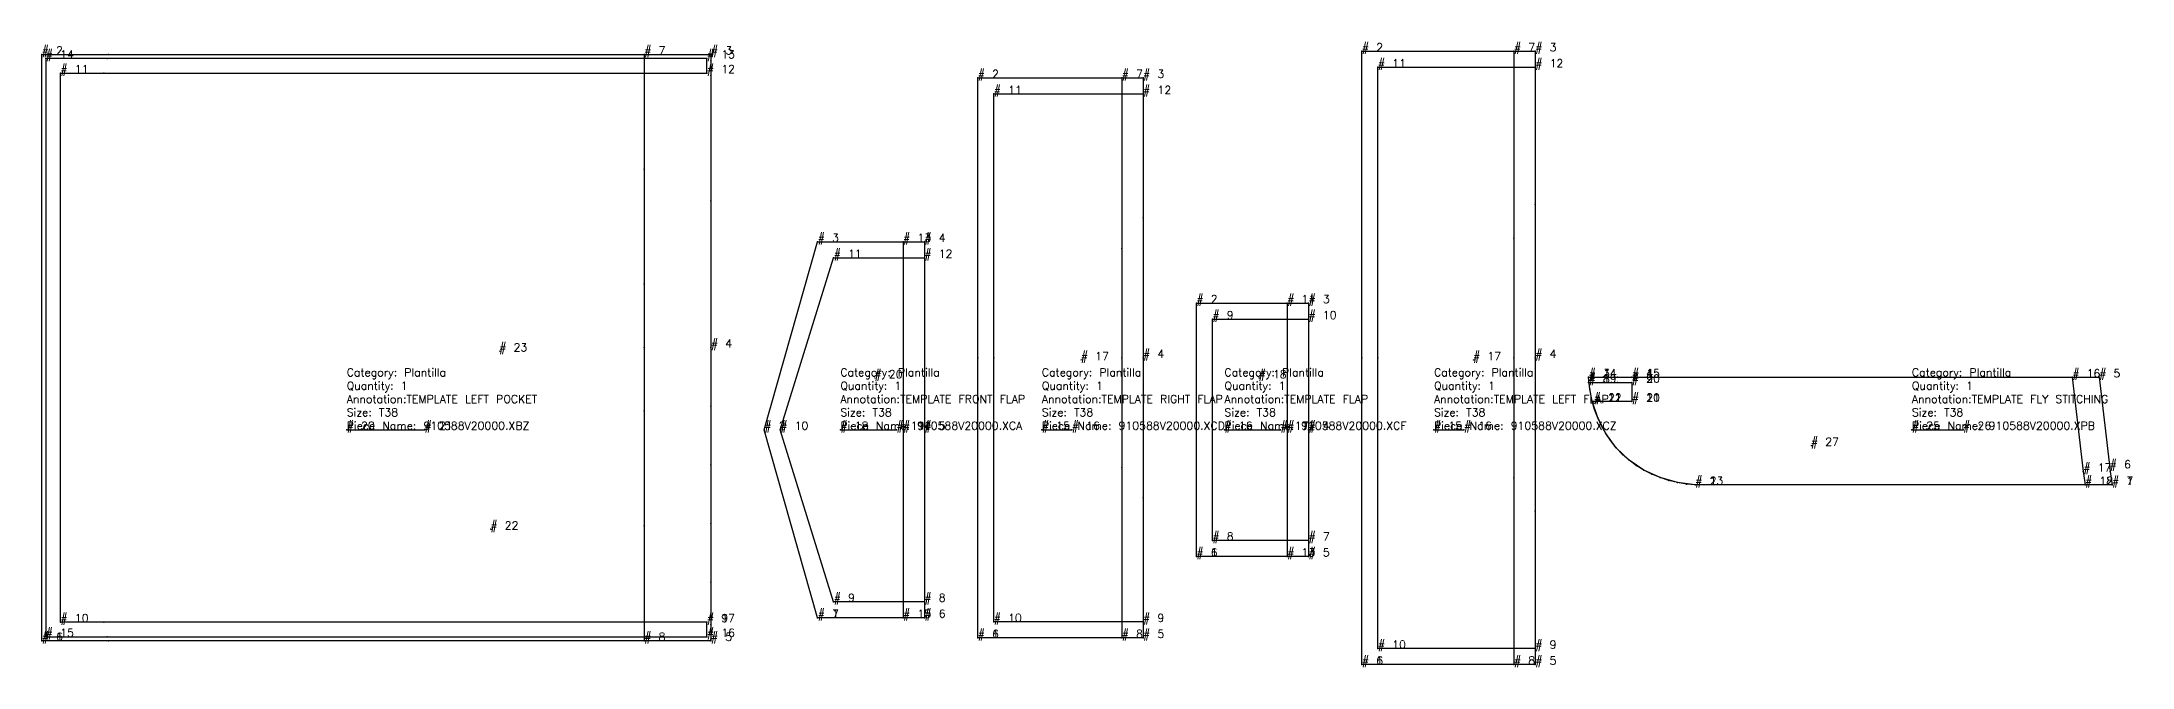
# Model space of a CAD drawing. Extents: x 0 to 8999, y -441 to 372.
# Drawn here: x 8215 to 8999, y -89 to 145 of the extents above; entities that cross this region are included whole.
import ezdxf

# ---------------------------------------------------------------- set-up
doc = ezdxf.new("R2010")
doc.units = 0
for name, color, linetype in [('1', 7, 'CONTINUOUS'), ('14', 7, 'CONTINUOUS'), ('15', 7, 'CONTINUOUS'), ('2', 1, 'CONTINUOUS'), ('3', 2, 'CONTINUOUS'), ('4', 3, 'CONTINUOUS'), ('7', 5, 'CONTINUOUS'), ('8', 4, 'CONTINUOUS')]:
    doc.layers.add(name, color=color, linetype=linetype)
doc.styles.get("Standard").update_dxf_attribs({"font": 'txt', "bigfont": '   '})

# ---------------------------------------------------------------- blocks, each defined once
blk = doc.blocks.new('910588V20000XBZ')
at = {"layer": '1'}
blk.add_lwpolyline([(-114.292, -79.17), (-114.292, 140.774), (-89.312, 140.774), (136.538, 140.774), (136.538, 85.788), (136.538, 30.802), (136.538, 8.807), (136.538, -13.187), (136.538, -35.181), (136.538, -57.176), (136.538, -79.17), (-89.312, -79.17), (-114.292, -79.17)], close=True, dxfattribs=at)
at = {"layer": '2'}
for p in [(-114.292, 140.774), (-112.792, 139.274), (-107.292, 133.774), (111.538, 140.774), (135.038, 139.274), (135.038, 133.774), (136.538, 140.774), (136.538, 30.802), (0, 0), (29.188, 0), (-112.792, -77.67), (-107.292, -72.17), (135.038, -72.17), (135.038, -72.17), (135.038, -77.67), (-114.292, -79.17), (-114.292, -79.17), (111.538, -79.17), (136.538, -79.17)]:
    blk.add_point(p, dxfattribs=at)
at = {"layer": '3'}
for p in [(-91.039, 133.774), (-89.79, 139.274), (-89.312, 140.774), (111.538, 97.66), (136.538, 85.788), (111.538, 54.546), (111.538, 30.802), (136.538, 8.807), (111.538, 7.057), (136.538, -13.187), (111.538, -36.057), (136.538, -35.181), (136.538, -57.176), (-91.039, -72.17), (-89.79, -77.67), (-89.312, -79.17)]:
    blk.add_point(p, dxfattribs=at)
at = {"layer": '7'}
blk.add_line((0, 0), (29.188, 0), dxfattribs=at)
at = {"layer": '8'}
blk.add_lwpolyline([(135.038, -72.17), (-91.039, -72.17), (-107.292, -72.17), (-107.292, 133.774), (-91.039, 133.774), (135.038, 133.774), (135.038, 139.274), (-89.79, 139.274), (-112.792, 139.274), (-112.792, -77.67), (-89.79, -77.67), (135.038, -77.67), (135.038, -72.17)], close=True, dxfattribs=at)
blk.add_lwpolyline([(111.538, 140.774), (111.538, 97.66), (111.538, 54.546), (111.538, 30.802), (111.538, 7.057), (111.538, -36.057), (111.538, -79.17)], dxfattribs=at)
at = {"layer": '1'}
for s, p in [('# 2', (-114.292, 140.774)), ('# 3', (136.538, 140.774)), ('# 4', (136.538, 30.802)), ('Category: Plantilla', (0, 20)), ('Quantity: 1', (0, 15)), ('Annotation:TEMPLATE LEFT POCKET', (0, 10)), ('Size: T38', (0, 5)), ('Piece Name: 910588V20000.XBZ', (0, 0)), ('# 1', (-114.292, -79.17)), ('# 6', (-114.292, -79.17)), ('# 5', (136.538, -79.17))]:
    blk.add_text(s, height=3, dxfattribs=at).set_placement(p)
at = {"layer": '15'}
for s, height, p in [('# 23', 3, (57.171, 29.38)), ('Template', 0.125, (57.171, 29.38)), ('Pocket', 0.167, (53.874, -37.41)), ('# 22', 3, (53.874, -37.41))]:
    blk.add_text(s, height=height, dxfattribs=at).set_placement(p)
at = {"layer": '7'}
for s, p in [('# 20', (0, 0)), ('# 21', (29.188, 0))]:
    blk.add_text(s, height=3, dxfattribs=at).set_placement(p)
at = {"layer": '8'}
for s, p in [('# 14', (-112.792, 139.274)), ('# 7', (111.538, 140.774)), ('# 13', (135.038, 139.274)), ('# 11', (-107.292, 133.774)), ('# 12', (135.038, 133.774)), ('# 10', (-107.292, -72.17)), ('# 9', (135.038, -72.17)), ('# 17', (135.038, -72.17)), ('# 15', (-112.792, -77.67)), ('# 8', (111.538, -79.17)), ('# 16', (135.038, -77.67))]:
    blk.add_text(s, height=3, dxfattribs=at).set_placement(p)
blk = doc.blocks.new('910588V20000XCA')
at = {"layer": '1'}
blk.add_lwpolyline([(-8.5, -70.5), (-28.5, 0), (-8.5, 70.5), (31.5, 70.5), (31.5, 0), (31.5, -70.5), (-8.5, -70.5)], close=True, dxfattribs=at)
at = {"layer": '2'}
for p in [(-8.5, 70.5), (-2.5, 64.5), (23.5, 70.5), (31.5, 70.5), (31.5, 64.5), (-28.5, 0), (-22.5, 0), (0, 0), (21, 0), (23.5, 0), (31.5, 0), (-8.5, -70.5), (-8.5, -70.5), (-2.5, -64.5), (23.5, -70.5), (31.5, -64.5), (31.5, -70.5)]:
    blk.add_point(p, dxfattribs=at)
at = {"layer": '7'}
blk.add_line((0, 0), (21, 0), dxfattribs=at)
at = {"layer": '8'}
for points in [[(31.5, -64.5), (-2.5, -64.5), (-22.5, 0), (-2.5, 64.5), (31.5, 64.5)], [(23.5, 70.5), (23.5, 0), (23.5, -70.5)]]:
    blk.add_lwpolyline(points, dxfattribs=at)
at = {"layer": '1'}
for s, p in [('# 3', (-8.5, 70.5)), ('# 4', (31.5, 70.5)), ('Category: Plantilla', (0, 20)), ('Quantity: 1', (0, 15)), ('Annotation:TEMPLATE FRONT FLAP', (0, 10)), ('Size: T38', (0, 5)), ('# 2', (-28.5, 0)), ('Piece Name: 910588V20000.XCA', (0, 0)), ('# 5', (31.5, 0)), ('# 1', (-8.5, -70.5)), ('# 7', (-8.5, -70.5)), ('# 6', (31.5, -70.5))]:
    blk.add_text(s, height=3, dxfattribs=at).set_placement(p)
at = {"layer": '15'}
for s, height in [('Template', 0.125), ('# 20', 3)]:
    blk.add_text(s, height=height, dxfattribs=at).set_placement((12.795, 19.314))
at = {"layer": '7'}
for s, p in [('# 18', (0, 0)), ('# 19', (21, 0))]:
    blk.add_text(s, height=3, dxfattribs=at).set_placement(p)
at = {"layer": '8'}
for s, p in [('# 13', (23.5, 70.5)), ('# 11', (-2.5, 64.5)), ('# 12', (31.5, 64.5)), ('# 10', (-22.5, 0)), ('# 14', (23.5, 0)), ('# 9', (-2.5, -64.5)), ('# 8', (31.5, -64.5)), ('# 15', (23.5, -70.5))]:
    blk.add_text(s, height=3, dxfattribs=at).set_placement(p)
blk = doc.blocks.new('910588V20000XCD')
at = {"layer": '1'}
blk.add_lwpolyline([(-24.035, -78.082), (-24.035, 26.918), (-24.035, 131.918), (37.965, 131.918), (37.965, 79.418), (37.965, 26.918), (37.965, -25.582), (37.965, -78.082), (-24.035, -78.082)], close=True, dxfattribs=at)
at = {"layer": '2'}
for p in [(-24.035, 131.918), (-18.035, 125.918), (29.965, 131.918), (37.965, 131.918), (37.965, 125.918), (37.965, 26.918), (0, 0), (11.217, 0), (-24.035, -78.082), (-24.035, -78.082), (-18.035, -72.082), (29.965, -78.082), (37.965, -72.082), (37.965, -78.082)]:
    blk.add_point(p, dxfattribs=at)
at = {"layer": '3'}
for p in [(37.965, 79.418), (29.965, 67.954), (-24.035, 26.918), (-18.035, 26.918), (29.965, 26.918), (29.965, -14.116), (37.965, -25.582)]:
    blk.add_point(p, dxfattribs=at)
at = {"layer": '7'}
blk.add_line((0, 0), (11.217, 0), dxfattribs=at)
at = {"layer": '8'}
for points in [[(37.965, -72.082), (-18.035, -72.082), (-18.035, 26.918), (-18.035, 125.918), (37.965, 125.918)], [(29.965, 131.918), (29.965, 67.954), (29.965, 26.918), (29.965, -14.116), (29.965, -78.082)]]:
    blk.add_lwpolyline(points, dxfattribs=at)
at = {"layer": '1'}
for s, p in [('# 2', (-24.035, 131.918)), ('# 3', (37.965, 131.918)), ('# 4', (37.965, 26.918)), ('Category: Plantilla', (0, 20)), ('Quantity: 1', (0, 15)), ('Annotation:TEMPLATE RIGHT FLAP', (0, 10)), ('Size: T38', (0, 5)), ('Piece Name: 910588V20000.XCD', (0, 0)), ('# 1', (-24.035, -78.082)), ('# 6', (-24.035, -78.082)), ('# 5', (37.965, -78.082))]:
    blk.add_text(s, height=3, dxfattribs=at).set_placement(p)
at = {"layer": '15'}
for s, height in [('Template', 0.125), ('# 17', 3)]:
    blk.add_text(s, height=height, dxfattribs=at).set_placement((14.619, 26.139))
at = {"layer": '7'}
for s, p in [('# 15', (0, 0)), ('# 16', (11.217, 0))]:
    blk.add_text(s, height=3, dxfattribs=at).set_placement(p)
at = {"layer": '8'}
for s, p in [('# 7', (29.965, 131.918)), ('# 11', (-18.035, 125.918)), ('# 12', (37.965, 125.918)), ('# 10', (-18.035, -72.082)), ('# 9', (37.965, -72.082)), ('# 8', (29.965, -78.082))]:
    blk.add_text(s, height=3, dxfattribs=at).set_placement(p)
blk = doc.blocks.new('910588V20000XCF')
at = {"layer": '1'}
blk.add_lwpolyline([(-10.5, -47.5), (-10.5, 47.5), (31.5, 47.5), (31.5, 0), (31.5, -47.5), (-10.5, -47.5)], close=True, dxfattribs=at)
at = {"layer": '2'}
for p in [(-10.5, 47.5), (23.5, 47.5), (31.5, 47.5), (-4.5, 41.5), (31.5, 41.5), (0, 0), (21, 0), (23.5, 0), (31.5, 0), (-4.5, -41.5), (31.5, -41.5), (-10.5, -47.5), (-10.5, -47.5), (23.5, -47.5), (31.5, -47.5)]:
    blk.add_point(p, dxfattribs=at)
at = {"layer": '7'}
blk.add_line((0, 0), (21, 0), dxfattribs=at)
at = {"layer": '8'}
for points in [[(23.5, 47.5), (23.5, 0), (23.5, -47.5)], [(31.5, -41.5), (-4.5, -41.5), (-4.5, 41.5), (31.5, 41.5)]]:
    blk.add_lwpolyline(points, dxfattribs=at)
at = {"layer": '1'}
for s, p in [('# 2', (-10.5, 47.5)), ('# 3', (31.5, 47.5)), ('Category: Plantilla', (0, 20)), ('Quantity: 1', (0, 15)), ('Annotation:TEMPLATE FLAP', (0, 10)), ('Size: T38', (0, 5)), ('Piece Name: 910588V20000.XCF', (0, 0)), ('# 4', (31.5, 0)), ('# 1', (-10.5, -47.5)), ('# 6', (-10.5, -47.5)), ('# 5', (31.5, -47.5))]:
    blk.add_text(s, height=3, dxfattribs=at).set_placement(p)
at = {"layer": '15'}
for s, height in [('Template', 0.125), ('# 18', 3)]:
    blk.add_text(s, height=height, dxfattribs=at).set_placement((12.795, 19.314))
at = {"layer": '7'}
for s, p in [('# 16', (0, 0)), ('# 17', (21, 0))]:
    blk.add_text(s, height=3, dxfattribs=at).set_placement(p)
at = {"layer": '8'}
for s, p in [('# 11', (23.5, 47.5)), ('# 9', (-4.5, 41.5)), ('# 10', (31.5, 41.5)), ('# 12', (23.5, 0)), ('# 8', (-4.5, -41.5)), ('# 7', (31.5, -41.5)), ('# 13', (23.5, -47.5))]:
    blk.add_text(s, height=3, dxfattribs=at).set_placement(p)
blk = doc.blocks.new('910588V20000XCZ')
at = {"layer": '1'}
blk.add_lwpolyline([(-27.035, -88.082), (-27.035, 26.918), (-27.035, 141.918), (37.965, 141.918), (37.965, 84.418), (37.965, 26.918), (37.965, -30.582), (37.965, -88.082), (-27.035, -88.082)], close=True, dxfattribs=at)
at = {"layer": '2'}
for p in [(-27.035, 141.918), (29.965, 141.918), (37.965, 141.918), (-21.035, 135.918), (37.965, 135.918), (37.965, 26.918), (0, 0), (11.217, 0), (-21.035, -82.082), (37.965, -82.082), (-27.035, -88.082), (-27.035, -88.082), (29.965, -88.082), (37.965, -88.082)]:
    blk.add_point(p, dxfattribs=at)
at = {"layer": '3'}
for p in [(37.965, 84.418), (29.965, 71.862), (-27.035, 26.918), (-21.035, 26.918), (29.965, 26.918), (29.965, -18.024), (37.965, -30.582)]:
    blk.add_point(p, dxfattribs=at)
at = {"layer": '7'}
blk.add_line((0, 0), (11.217, 0), dxfattribs=at)
at = {"layer": '8'}
for points in [[(29.965, 141.918), (29.965, 71.862), (29.965, 26.918), (29.965, -18.024), (29.965, -88.082)], [(37.965, -82.082), (-21.035, -82.082), (-21.035, 26.918), (-21.035, 135.918), (37.965, 135.918)]]:
    blk.add_lwpolyline(points, dxfattribs=at)
at = {"layer": '1'}
for s, p in [('# 2', (-27.035, 141.918)), ('# 3', (37.965, 141.918)), ('# 4', (37.965, 26.918)), ('Category: Plantilla', (0, 20)), ('Quantity: 1', (0, 15)), ('Annotation:TEMPLATE LEFT FLAP', (0, 10)), ('Size: T38', (0, 5)), ('Piece Name: 910588V20000.XCZ', (0, 0)), ('# 1', (-27.035, -88.082)), ('# 6', (-27.035, -88.082)), ('# 5', (37.965, -88.082))]:
    blk.add_text(s, height=3, dxfattribs=at).set_placement(p)
at = {"layer": '15'}
for s, height in [('Template', 0.125), ('# 17', 3)]:
    blk.add_text(s, height=height, dxfattribs=at).set_placement((14.619, 26.139))
at = {"layer": '7'}
for s, p in [('# 15', (0, 0)), ('# 16', (11.217, 0))]:
    blk.add_text(s, height=3, dxfattribs=at).set_placement(p)
at = {"layer": '8'}
for s, p in [('# 7', (29.965, 141.918)), ('# 11', (-21.035, 135.918)), ('# 12', (37.965, 135.918)), ('# 10', (-21.035, -82.082)), ('# 8', (29.965, -88.082)), ('# 9', (37.965, -82.082))]:
    blk.add_text(s, height=3, dxfattribs=at).set_placement(p)
blk = doc.blocks.new('910588V20000XPB')
at = {"layer": '1'}
blk.add_lwpolyline([(75.013, -20.727), (-81.201, -20.682), (-84.553, -20.377), (-87.876, -19.826), (-91.157, -19.03), (-94.368, -17.99), (-97.478, -16.714), (-100.478, -15.198), (-103.338, -13.444), (-106.037, -11.452), (-108.534, -9.24), (-110.831, -6.82), (-112.917, -4.212), (-114.779, -1.439), (-116.398, 1.456), (-117.784, 4.47), (-118.936, 7.576), (-119.856, 10.758), (-120.735, 15.171), (-121.183, 19.646), (-115.78, 19.646), (-110.376, 19.646), (-104.972, 19.646), (70.195, 19.646), (74.166, -14.479), (74.335, -15.728), (75.013, -20.727)], close=True, dxfattribs=at)
at = {"layer": '14'}
blk.add_lwpolyline([(64.916, -20.682), (-81.201, -20.682), (-87.876, -19.826), (-94.368, -17.99), (-100.478, -15.198), (-106.037, -11.452), (-110.831, -6.82), (-114.779, -1.439), (-117.784, 4.47), (-119.856, 10.758), (-120.735, 15.171), (-121.183, 19.646), (-115.78, 19.646), (-110.376, 19.646), (-104.972, 19.646), (60.127, 19.646), (64.245, -15.728), (64.916, -20.682)], close=True, dxfattribs=at)
blk.add_lwpolyline([(-121.183, 17.647), (-115.78, 17.647), (-110.376, 17.647), (-104.972, 17.647), (-104.972, 10.523), (-119.305, 10.523)], dxfattribs=at)
at = {"layer": '2'}
for p in [(-121.183, 19.646), (-121.183, 19.646), (-121.183, 17.647), (-121.183, 17.647), (-104.972, 19.646), (-104.972, 19.646), (-104.972, 17.647), (-104.972, 17.647), (60.127, 19.646), (70.195, 19.646), (-119.305, 10.523), (-119.305, 10.523), (-104.972, 10.523), (-104.972, 10.523), (0, 0), (19.207, 0), (74.166, -14.479), (-81.201, -20.682), (-81.201, -20.682), (64.245, -15.728), (64.916, -20.682), (64.916, -20.682), (75.013, -20.727), (75.013, -20.727)]:
    blk.add_point(p, dxfattribs=at)
at = {"layer": '3'}
for p in [(-115.78, 19.646), (-115.78, 19.646), (-115.78, 17.647), (-115.78, 17.647), (-110.376, 19.646), (-110.376, 19.646), (-110.376, 17.647), (-110.376, 17.647), (-120.735, 15.171), (-120.735, 15.171), (-119.856, 10.758), (-119.856, 10.758), (-118.936, 7.576), (-117.784, 4.47), (-117.784, 4.47), (-116.398, 1.456), (-114.779, -1.439), (-114.779, -1.439), (-112.917, -4.212), (-110.831, -6.82), (-110.831, -6.82), (-108.534, -9.24), (-106.037, -11.452), (-106.037, -11.452), (-103.338, -13.444), (-100.478, -15.198), (-100.478, -15.198), (-97.478, -16.714), (-94.368, -17.99), (-94.368, -17.99), (-91.157, -19.03), (-87.876, -19.826), (-87.876, -19.826), (-84.553, -20.377), (74.335, -15.728)]:
    blk.add_point(p, dxfattribs=at)
at = {"layer": '4'}
for p in [(64.245, -15.728, 5), (74.335, -15.728, 5)]:
    blk.add_point(p, dxfattribs=at)
at = {"layer": '7'}
blk.add_line((0, 0), (19.207, 0), dxfattribs=at)
at = {"layer": '8'}
blk.add_lwpolyline([(-121.183, 17.647), (-115.78, 17.647), (-110.376, 17.647), (-104.972, 17.647), (-104.972, 10.523), (-119.305, 10.523)], dxfattribs=at)
at = {"layer": '1'}
for s, p in [('# 3', (-121.183, 19.646)), ('# 4', (-104.972, 19.646)), ('Category: Plantilla', (0, 20)), ('Quantity: 1', (0, 15)), ('# 5', (70.195, 19.646)), ('Annotation:TEMPLATE FLY STITCHING', (0, 10)), ('Size: T38', (0, 5)), ('Piece Name: 910588V20000.XPB', (0, 0)), ('# 6', (74.166, -14.479)), ('# 2', (-81.201, -20.682)), ('# 1', (75.013, -20.727)), ('# 7', (75.013, -20.727))]:
    blk.add_text(s, height=3, dxfattribs=at).set_placement(p)
at = {"layer": '14'}
for s, p in [('# 14', (-121.183, 19.646)), ('# 19', (-121.183, 17.647)), ('# 15', (-104.972, 19.646)), ('# 20', (-104.972, 17.647)), ('# 16', (60.127, 19.646)), ('# 22', (-119.305, 10.523)), ('# 21', (-104.972, 10.523)), ('# 17', (64.245, -15.728)), ('# 13', (-81.201, -20.682)), ('# 12', (64.916, -20.682)), ('# 18', (64.916, -20.682))]:
    blk.add_text(s, height=3, dxfattribs=at).set_placement(p)
at = {"layer": '15'}
for s, height in [('Template', 0.128), ('# 27', 3)]:
    blk.add_text(s, height=height, dxfattribs=at).set_placement((-37.852, -6.038))
at = {"layer": '7'}
for s, p in [('# 25', (0, 0)), ('# 26', (19.207, 0))]:
    blk.add_text(s, height=3, dxfattribs=at).set_placement(p)
at = {"layer": '8'}
for s, p in [('# 8', (-121.183, 17.647)), ('# 9', (-104.972, 17.647)), ('# 11', (-119.305, 10.523)), ('# 10', (-104.972, 10.523))]:
    blk.add_text(s, height=3, dxfattribs=at).set_placement(p)

msp = doc.modelspace()

# ---------------------------------------------------------------- block references
at = {"layer": '1'}
for name, p in [('910588V20000XBZ', (8329.361, 0)), ('910588V20000XCZ', (8736.934, 0)), ('910588V20000XCD', (8589.934, 0)), ('910588V20000XCA', (8514.399, 0)), ('910588V20000XCF', (8658.398, 0)), ('910588V20000XPB', (8916.082, 0))]:
    msp.add_blockref(name, p, dxfattribs=at)

doc.saveas('drawing.dxf')
